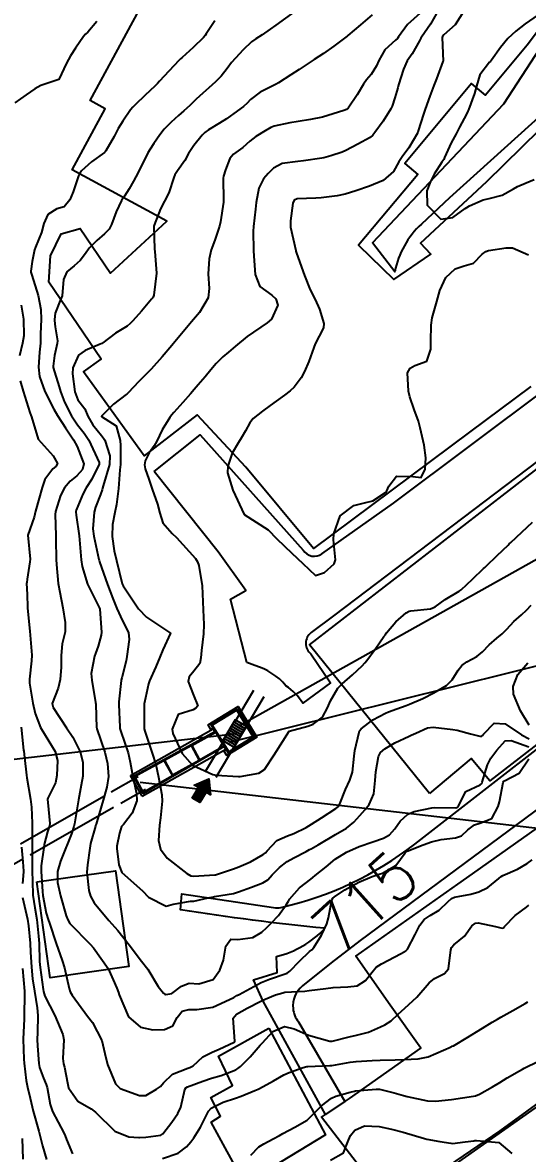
# Model space of a CAD drawing. Header units: metres. Extents: x 286371 to 293043, y 7462578 to 7466404.
# Drawn here: x 291742.8 to 291784.8, y 7463232.4 to 7463326.7 of the extents above; entities that cross this region are included whole.
import ezdxf
from ezdxf.enums import TextEntityAlignment as Align

# ---------------------------------------------------------------- set-up
doc = ezdxf.new("R2010")
doc.units = ezdxf.units.M
doc.header["$MEASUREMENT"] = 0
doc.linetypes.add('CONTINUO', pattern=[0])
doc.linetypes.add('TRACEJADO', pattern=[8.7, 8, -0.7])
for name, color, linetype in [('BUEIRO', 151, 'Continuous'), ('CAIXA', 45, 'Continuous'), ('Cotas', 45, 'Continuous'), ('Curvas de Nivel 1m', 11, 'Continuous'), ('Curvas de Nivel 5m', 15, 'Continuous'), ('Edificações', 30, 'Continuous'), ('TEXTO', 45, 'Continuous'), ('TUBO', 45, 'Continuous'), ('Vias primárias', 230, 'Continuous')]:
    doc.layers.add(name, color=color, linetype=linetype)
doc.styles.add('Style-STANDARD', font='STANDARD.shx')

msp = doc.modelspace()

# ---------------------------------------------------------------- hatches: boundary and pattern name
at = {"layer": 'TEXTO'}
msp.add_hatch(color=256, dxfattribs=at).paths.add_polyline_path([(291756.92, 7463262.029), (291757.441, 7463262.9), (291757.072, 7463263.121), (291758.314, 7463263.64), (291758.444, 7463262.3), (291758.075, 7463262.521), (291757.554, 7463261.65)])

# ---------------------------------------------------------------- linework, layer by layer
at = {"layer": 'BUEIRO', "linetype": 'CONTINUO'}
for points in [[(291751.78, 7463263.907, 713.724), (291758.659, 7463267.811, 710.894)], [(291759.57, 7463266.325, 710.889), (291752.822, 7463262.421, 713.746), (291752.018, 7463263.871, 713.714), (291758.801, 7463267.58, 710.908)], [(291756.882, 7463266.407, 710.316), (291758.881, 7463267.514, 710.074)], [(291754.6, 7463265.187, 711.334), (291756.83, 7463266.402, 711.187), (291757.503, 7463265.167, 711.172), (291755.285, 7463263.943, 711.284)], [(291756.83, 7463266.402, 711.187), (291756.882, 7463266.407, 710.316), (291757.529, 7463265.212, 710.293), (291757.503, 7463265.167, 711.172)], [(291757.529, 7463265.212, 710.293), (291759.566, 7463266.395, 710.083)], [(291752.751, 7463262.199, 713.754), (291759.712, 7463266.094, 710.88)], [(291752.099, 7463263.843, 712.113), (291754.552, 7463265.174, 712.03), (291755.266, 7463263.895, 711.987), (291752.848, 7463262.498, 712.148)], [(291754.552, 7463265.174, 712.03), (291754.6, 7463265.187, 711.334), (291755.285, 7463263.943, 711.284), (291755.266, 7463263.895, 711.987)], [(291752.751, 7463262.199, 713.754), (291751.78, 7463263.907, 713.724)], [(291752.018, 7463263.871, 713.714), (291752.099, 7463263.843, 712.113), (291752.848, 7463262.498, 712.148), (291752.822, 7463262.421, 713.746)]]:
    msp.add_polyline3d(points, dxfattribs=at)
at = {"layer": 'CAIXA', "linetype": 'CONTINUO'}
for points in [[(291758.469, 7463267.75, 710.507), (291758.236, 7463268.127, 710.504), (291760.74, 7463269.665, 710.515), (291762.307, 7463267.112, 710.515), (291759.803, 7463265.575, 710.505), (291759.562, 7463265.968, 710.503)], [(291758.659, 7463267.871, 710.507), (291758.5, 7463268.134, 710.5), (291760.668, 7463269.464, 710.508), (291762.117, 7463267.104, 710.497), (291759.949, 7463265.774, 710.511), (291759.763, 7463266.076, 710.503)], [(291760.668, 7463269.464, 710.508), (291760.639, 7463269.359, 709.393), (291758.582, 7463268.112, 709.386)], [(291762.117, 7463267.104, 710.497), (291762.008, 7463267.134, 709.407), (291760.639, 7463269.359, 709.393)], [(291758.5, 7463268.134, 710.5), (291758.582, 7463268.112, 709.386), (291759.959, 7463265.886, 709.406)], [(291761.239, 7463267.64, 0), (291760.295, 7463268.205, 0)], [(291761.342, 7463267.812, 0), (291760.398, 7463268.376, 0)], [(291759.562, 7463265.968, 710.503), (291759.763, 7463266.076, 710.503), (291759.712, 7463266.094, 710.88), (291759.57, 7463266.325, 710.889), (291759.566, 7463266.395, 710.083), (291758.881, 7463267.514, 710.074), (291758.801, 7463267.58, 710.908), (291758.659, 7463267.811, 710.894), (291758.659, 7463267.871, 710.507), (291758.469, 7463267.75, 710.507)], [(291760.623, 7463266.61, 0), (291759.679, 7463267.175, 0)], [(291760.726, 7463266.782, 0), (291759.782, 7463267.347, 0)], [(291760.828, 7463266.953, 0), (291759.884, 7463267.518, 0)], [(291759.949, 7463265.774, 710.511), (291759.959, 7463265.886, 709.406), (291762.008, 7463267.134, 709.407)], [(291760.931, 7463267.125, 0), (291759.987, 7463267.69, 0)], [(291761.034, 7463267.297, 0), (291760.09, 7463267.861, 0)], [(291761.136, 7463267.468, 0), (291760.192, 7463268.033, 0)], [(291760.52, 7463266.439, 0), (291759.576, 7463267.003, 0)]]:
    msp.add_polyline3d(points, dxfattribs=at)
msp.add_polyline3d([(291759.474, 7463266.832, 709.354), (291760.418, 7463266.267, 709.367), (291761.444, 7463267.983, 709.373), (291760.5, 7463268.548, 709.368)], close=True, dxfattribs=at)
at = {"layer": 'Curvas de Nivel 1m', "flags": 128}
for points, elevation in [([(291765.498, 7463327.603), (291763.886, 7463326.447), (291763.41, 7463326.112), (291762.733, 7463325.652), (291762.22, 7463325.308), (291761.865, 7463325.043), (291761.151, 7463324.379), (291760.514, 7463323.684), (291760.204, 7463323.323), (291759.831, 7463322.842), (291759.329, 7463322.194), (291758.865, 7463321.709), (291758.311, 7463321.212), (291757.8, 7463320.786), (291757.249, 7463320.276), (291756.717, 7463319.74), (291756.23, 7463319.293), (291755.771, 7463318.907), (291755.159, 7463318.368), (291754.579, 7463317.772), (291754.217, 7463317.305), (291753.73, 7463316.593), (291753.41, 7463316.099), (291753.236, 7463315.792), (291752.728, 7463314.775), (291752.232, 7463313.806), (291752.038, 7463313.45), (291751.669, 7463312.808), (291751.276, 7463312.204), (291751.035, 7463311.824), (291750.574, 7463310.896), (291750.209, 7463309.836), (291750.009, 7463309.448), (291749.612, 7463309.064), (291748.964, 7463308.494), (291748.348, 7463307.863), (291748.027, 7463307.428), (291747.578, 7463306.83), (291747.076, 7463306.377), (291746.483, 7463305.891), (291746.192, 7463305.257), (291746.088, 7463303.896), (291745.92, 7463303.507), (291745.512, 7463302.448), (291745.439, 7463301.906), (291745.436, 7463301.839), (291745.495, 7463301.294), (291745.703, 7463300.135), (291745.672, 7463299.91), (291745.459, 7463298.903), (291745.331, 7463298.031), (291745.334, 7463297.916), (291745.439, 7463297.546), (291745.828, 7463296.314), (291745.943, 7463295.907), (291746.271, 7463295.032), (291746.854, 7463293.892), (291747.373, 7463293.134), (291747.931, 7463292.442), (291748.299, 7463291.87), (291749.175, 7463290.008), (291749.177, 7463289.857), (291748.553, 7463288.618), (291748.081, 7463287.873), (291747.808, 7463287.355), (291747.266, 7463286.013), (291747.227, 7463285.923), (291747.221, 7463285.885), (291747.26, 7463285.603), (291747.513, 7463283.88), (291747.543, 7463283.566), (291747.66, 7463281.878), (291747.753, 7463281.319), (291748.209, 7463279.869), (291749.137, 7463277.978), (291749.19, 7463277.854), (291749.214, 7463277.772), (291749.37, 7463275.85), (291749.348, 7463275.603), (291749.087, 7463274.692), (291748.857, 7463274.079), (291748.779, 7463273.859), (291748.509, 7463272.406), (291748.552, 7463271.862), (291748.878, 7463269.994), (291748.892, 7463269.856), (291748.961, 7463267.878), (291748.966, 7463267.855), (291748.983, 7463267.802), (291749.636, 7463265.844), (291749.854, 7463264.927), (291749.942, 7463263.839), (291749.816, 7463262.936), (291749.498, 7463261.845), (291749.359, 7463261.376), (291748.91, 7463259.854), (291748.897, 7463259.82), (291748.861, 7463259.684), (291748.458, 7463258.242), (291748.386, 7463257.861), (291748.203, 7463256.474), (291748.155, 7463255.864), (291748.315, 7463254.328), (291748.45, 7463253.859), (291748.766, 7463253.292), (291749.977, 7463251.836), (291750.732, 7463251.004), (291751.67, 7463249.81), (291752.687, 7463248.427), (291753.216, 7463247.786), (291754.09, 7463246.335), (291754.527, 7463245.766), (291754.643, 7463245.68), (291754.73, 7463245.676), (291755.208, 7463245.756), (291756.04, 7463246.357), (291756.657, 7463246.599), (291757.481, 7463246.547), (291758.662, 7463246.915), (291759.229, 7463247.696), (291759.515, 7463248.521), (291759.733, 7463249.689), (291760.136, 7463250.263), (291760.713, 7463250.247), (291761.97, 7463250.401), (291762.722, 7463250.86), (291763.133, 7463251.234), (291763.535, 7463251.632), (291764.113, 7463252.258), (291764.757, 7463253.124), (291764.931, 7463253.443), (291765.028, 7463253.61), (291765.843, 7463254.538), (291766.789, 7463255.267), (291766.963, 7463255.411), (291767.156, 7463255.579), (291768.063, 7463256.311), (291768.822, 7463256.941), (291769.78, 7463257.535), (291770.833, 7463257.985), (291771.965, 7463258.374), (291772.848, 7463258.692), (291773.351, 7463258.981), (291773.802, 7463259.47), (291774.234, 7463260.097), (291774.879, 7463260.685), (291775.408, 7463260.922), (291776.881, 7463261.225), (291777.063, 7463261.24), (291778.882, 7463261.227), (291779.005, 7463261.27), (291779.099, 7463261.391), (291779.711, 7463262.579), (291780.911, 7463263.147), (291781.034, 7463263.241), (291781.08, 7463263.362), (291781.501, 7463264.798), (291781.79, 7463265.352), (291782.297, 7463266.012), (291782.976, 7463266.812), (291783.477, 7463266.824), (291784.964, 7463266.29)], 714), ([(291775.894, 7463327.444), (291774.844, 7463326.501), (291774.097, 7463325.471), (291774.006, 7463325.329), (291773.86, 7463325.193), (291772.953, 7463324.382), (291772.456, 7463323.495), (291772.278, 7463323.047), (291771.816, 7463322.325), (291771.436, 7463321.883), (291771.186, 7463321.514), (291770.663, 7463320.649), (291769.897, 7463319.533), (291769.772, 7463319.42), (291769.556, 7463319.324), (291767.762, 7463318.784), (291766.775, 7463318.573), (291765.756, 7463318.419), (291765.063, 7463318.306), (291763.75, 7463318.024), (291763.479, 7463317.908), (291762.999, 7463317.646), (291762.218, 7463317.176), (291761.731, 7463316.774), (291761.142, 7463316.254), (291760.355, 7463315.685), (291760.06, 7463315.338), (291759.695, 7463314.401), (291759.526, 7463313.857), (291759.505, 7463313.697), (291759.531, 7463311.821), (291759.528, 7463311.696), (291759.278, 7463310.051), (291759.193, 7463309.701), (291758.79, 7463308.523), (291758.505, 7463307.711), (291758.32, 7463306.977), (291758.237, 7463305.714), (291758.335, 7463304.502), (291758.251, 7463303.714), (291757.516, 7463302.511), (291756.868, 7463301.734), (291755.479, 7463300.057), (291755.342, 7463299.891), (291755.231, 7463299.758), (291754.421, 7463298.809), (291753.498, 7463297.784), (291753.471, 7463297.757), (291753.443, 7463297.726), (291752.477, 7463296.751), (291751.575, 7463295.812), (291751.497, 7463295.729), (291751.412, 7463295.653), (291750.37, 7463294.859), (291749.385, 7463293.887), (291749.373, 7463293.845), (291750.587, 7463293.045), (291750.913, 7463291.823), (291750.936, 7463291.411), (291750.933, 7463289.822), (291750.895, 7463289.4), (291750.788, 7463287.832), (291750.624, 7463286.484), (291750.472, 7463285.836), (291750.267, 7463284.821), (291750.242, 7463283.839), (291750.427, 7463282.625), (291750.621, 7463281.833), (291751.092, 7463279.899), (291751.115, 7463279.825), (291751.163, 7463279.728), (291752.434, 7463277.805), (291753.124, 7463277.096), (291755.104, 7463275.764), (291754.476, 7463274.38), (291754.233, 7463273.777), (291753.886, 7463272.958), (291753.366, 7463271.79), (291753.284, 7463271.547), (291753.023, 7463270.399), (291752.921, 7463269.891), (291752.911, 7463269.796), (291752.922, 7463267.859), (291752.931, 7463267.795), (291752.981, 7463267.61), (291753.593, 7463265.785), (291753.88, 7463264.84), (291754.109, 7463263.777), (291754.377, 7463262.298), (291754.414, 7463261.772), (291754.267, 7463260.379), (291754.196, 7463259.774), (291754.12, 7463258.5), (291754.272, 7463257.773), (291754.823, 7463257.024), (291756.463, 7463255.74), (291756.801, 7463255.545), (291757.017, 7463255.515), (291758.803, 7463255.636), (291758.86, 7463255.647), (291759.022, 7463255.701), (291760.344, 7463256.148), (291760.814, 7463256.314), (291761.769, 7463256.711), (291762.829, 7463257.32), (291763.011, 7463257.462), (291763.166, 7463257.639), (291763.965, 7463258.51), (291764.853, 7463258.875), (291765.396, 7463259.066), (291766.411, 7463259.591), (291766.868, 7463259.862), (291767.685, 7463260.377), (291768.888, 7463261.157), (291769.098, 7463261.335), (291769.219, 7463261.54), (291769.694, 7463262.751), (291770.058, 7463263.527), (291770.269, 7463264.189), (291770.412, 7463265.523), (291770.475, 7463266.008), (291770.812, 7463267.517), (291770.86, 7463267.643), (291770.988, 7463267.808), (291771.96, 7463268.539), (291773.008, 7463269.106), (291773.272, 7463269.219), (291773.969, 7463269.47), (291774.738, 7463269.739), (291775.02, 7463269.857), (291776.133, 7463270.332), (291777.035, 7463270.79), (291777.444, 7463271.013), (291778.095, 7463271.409), (291778.557, 7463271.896), (291779.064, 7463272.695), (291779.374, 7463273.086), (291779.782, 7463273.384), (291780.613, 7463273.84), (291781.087, 7463274.212), (291781.652, 7463274.8), (291782.281, 7463275.347), (291782.723, 7463275.727), (291783.116, 7463276.121), (291783.716, 7463276.734), (291784.347, 7463277.316), (291784.757, 7463277.693), (291785.146, 7463278.1)], 712), ([(291748.986, 7463326.76), (291748.218, 7463325.869), (291748.04, 7463325.703), (291747.868, 7463325.494), (291747.202, 7463324.536), (291746.785, 7463323.89), (291746.46, 7463323.27), (291745.814, 7463321.904), (291744.323, 7463321.41), (291743.802, 7463321.144), (291743.089, 7463320.651), (291742.143, 7463319.959)], 716), ([(291771.9, 7463327.316), (291770.927, 7463326.475), (291769.875, 7463325.588), (291769.847, 7463325.562), (291769.811, 7463325.535), (291768.717, 7463324.692), (291767.844, 7463324.087), (291767.069, 7463323.58), (291765.827, 7463322.761), (291765.131, 7463322.302), (291764.097, 7463321.63), (291763.908, 7463321.527), (291763.802, 7463321.483), (291762.589, 7463320.862), (291761.786, 7463320.243), (291761.496, 7463319.953), (291761.182, 7463319.673), (291760.384, 7463319.073), (291759.763, 7463318.638), (291759.187, 7463318.271), (291758.265, 7463317.717), (291757.962, 7463317.5), (291757.737, 7463317.266), (291757.049, 7463316.413), (291756.614, 7463315.741), (291756.294, 7463315.157), (291755.692, 7463314.296), (291755.48, 7463313.965), (291755.398, 7463313.759), (291754.968, 7463312.461), (291754.6, 7463311.77), (291754.272, 7463311.148), (291753.737, 7463309.783), (291753.722, 7463309.684), (291753.771, 7463307.782), (291753.794, 7463307.578), (291753.94, 7463305.779), (291753.71, 7463303.955), (291753.66, 7463303.783), (291753.614, 7463303.702), (291753.531, 7463303.607), (291752.691, 7463302.623), (291751.96, 7463301.808), (291751.743, 7463301.568), (291751.497, 7463301.36), (291750.543, 7463300.774), (291749.476, 7463299.981), (291749.394, 7463299.927), (291749.246, 7463299.848), (291747.997, 7463299.336), (291747.46, 7463298.931), (291746.982, 7463297.884), (291746.953, 7463297.4), (291747.131, 7463295.889), (291747.404, 7463295.23), (291747.986, 7463294.465), (291748.224, 7463293.868), (291748.64, 7463293.126), (291749.36, 7463292.26), (291749.543, 7463292.037), (291749.637, 7463291.849), (291750.046, 7463290.551), (291750.031, 7463289.84), (291749.495, 7463288.049), (291749.453, 7463287.852), (291749.427, 7463287.717), (291749.286, 7463287.343), (291748.862, 7463286.269), (291748.753, 7463285.862), (291748.645, 7463284.461), (291748.713, 7463283.862), (291749.147, 7463281.913), (291749.163, 7463281.855), (291749.202, 7463281.724), (291749.857, 7463279.844), (291750.32, 7463278.667), (291750.649, 7463277.832), (291751.119, 7463276.792), (291751.601, 7463275.817), (291751.665, 7463275.247), (291751.484, 7463273.818), (291751.414, 7463273.474), (291751.047, 7463272.04), (291751.003, 7463271.867), (291750.997, 7463271.825), (291750.797, 7463270.048), (291750.797, 7463269.828), (291750.883, 7463267.929), (291750.901, 7463267.826), (291750.98, 7463267.581), (291751.574, 7463265.815), (291751.739, 7463265.015), (291751.977, 7463263.809), (291752.288, 7463262.419), (291752.311, 7463261.803), (291751.925, 7463260.762), (291751.188, 7463259.82), (291751.033, 7463259.65), (291750.853, 7463259.105), (291750.643, 7463258.021), (291750.632, 7463257.827), (291750.814, 7463256.463), (291751.065, 7463255.821), (291752.782, 7463254.292), (291753.289, 7463253.787), (291754.763, 7463253.014), (291755.336, 7463253.185), (291756.769, 7463253.429), (291757.05, 7463253.45), (291758.256, 7463253.712), (291758.679, 7463253.803), (291758.776, 7463253.816), (291760.367, 7463254.093), (291760.782, 7463254.206), (291761.851, 7463254.595), (291762.794, 7463254.962), (291763.205, 7463255.23), (291763.569, 7463255.633), (291764.177, 7463256.26), (291764.821, 7463256.741), (291765.378, 7463257.051), (291766.404, 7463257.591), (291766.689, 7463257.734), (291766.837, 7463257.808), (291767.396, 7463258.127), (291768.856, 7463258.984), (291769.777, 7463259.531), (291770.372, 7463260.022), (291770.88, 7463260.591), (291771.325, 7463261.07), (291771.66, 7463261.503), (291772.033, 7463262.372), (291772.154, 7463263.496), (291772.208, 7463264.222), (291772.441, 7463265.492), (291772.606, 7463265.843), (291772.964, 7463266.142), (291773.804, 7463266.639), (291774.98, 7463267.199), (291775.167, 7463267.266), (291775.545, 7463267.446), (291776.525, 7463267.898), (291776.992, 7463267.951), (291778.631, 7463267.759), (291778.989, 7463267.705), (291780.095, 7463267.378), (291780.981, 7463267.177), (291781.102, 7463267.242), (291781.185, 7463267.361), (291782.074, 7463268.272), (291782.997, 7463268.206), (291784.35, 7463267.314), (291784.977, 7463266.973)], 713), ([(291777.269, 7463327.424), (291776.776, 7463326.536), (291776.012, 7463325.442), (291775.955, 7463325.351), (291775.86, 7463325.146), (291775.235, 7463324.062), (291774.835, 7463323.459), (291774.51, 7463322.778), (291774.109, 7463321.47), (291774.039, 7463321.232), (291773.788, 7463320.377), (291773.565, 7463319.69), (291773.47, 7463319.479), (291772.813, 7463318.434), (291772.127, 7463317.499), (291771.957, 7463317.285), (291771.738, 7463317.081), (291770.724, 7463316.52), (291769.721, 7463315.986), (291769.41, 7463315.857), (291768.452, 7463315.563), (291767.89, 7463315.393), (291767.711, 7463315.353), (291766.177, 7463315.128), (291765.706, 7463315.09), (291764.411, 7463314.916), (291763.698, 7463314.54), (291763.245, 7463314.087), (291762.869, 7463313.647), (291762.469, 7463312.856), (291762.241, 7463311.656), (291762.18, 7463311.123), (291762.011, 7463309.659), (291761.99, 7463309.287), (291762.026, 7463307.658), (291762.047, 7463307.197), (291762.172, 7463305.655), (291762.563, 7463304.663), (291763.539, 7463303.934), (291763.89, 7463303.629), (291764.045, 7463303.108), (291763.509, 7463301.949), (291763.175, 7463301.639), (291761.487, 7463300.499), (291760.513, 7463299.679), (291759.952, 7463299.202), (291759.461, 7463298.81), (291758.908, 7463298.247), (291758.47, 7463297.709), (291758.007, 7463297.144), (291757.425, 7463296.483), (291757.07, 7463296.079), (291756.785, 7463295.734), (291756.151, 7463294.995), (291755.39, 7463294.159), (291755.195, 7463293.949), (291755.044, 7463293.76), (291754.419, 7463292.718), (291753.967, 7463291.775), (291753.75, 7463291.377), (291753.339, 7463290.79), (291752.988, 7463290.131), (291752.937, 7463289.79), (291752.99, 7463289.462), (291753.306, 7463288.598), (291753.592, 7463287.78), (291754.015, 7463286.519), (291754.215, 7463285.775), (291754.462, 7463284.98), (291755.239, 7463284.094), (291755.606, 7463283.749), (291757.198, 7463281.99), (291757.372, 7463281.722), (291757.484, 7463281.426), (291757.747, 7463279.716), (291757.803, 7463278.38), (291757.826, 7463277.721), (291757.889, 7463276.492), (291757.853, 7463275.719), (291757.694, 7463274.333), (291757.651, 7463273.726), (291757.547, 7463273.248), (291757.057, 7463272.621), (291756.666, 7463272.124), (291756.588, 7463271.741), (291757.027, 7463270.615), (291757.379, 7463269.729), (291757.226, 7463269.516), (291757.009, 7463269.399), (291755.753, 7463269.003), (291755.241, 7463267.761), (291755.315, 7463267.424), (291756.095, 7463265.747), (291756.939, 7463264.761), (291758.647, 7463263.99), (291758.928, 7463263.946), (291760.774, 7463263.829), (291760.926, 7463263.824), (291762.474, 7463264.108), (291762.936, 7463264.425), (291763.756, 7463265.628), (291764.984, 7463267.604), (291766.543, 7463268.029), (291766.993, 7463268.196), (291767.784, 7463268.781), (291768.193, 7463269.557), (291768.432, 7463270.144), (291769.039, 7463271.179), (291769.213, 7463271.37), (291769.418, 7463271.539), (291770.273, 7463272.309), (291771.067, 7463273.065), (291771.293, 7463273.289), (291771.474, 7463273.508), (291772.15, 7463274.436), (291772.889, 7463275.488), (291772.978, 7463275.614), (291773.109, 7463275.795), (291773.876, 7463276.72), (291774.726, 7463277.461), (291774.995, 7463277.598), (291775.137, 7463277.628), (291776.772, 7463277.798), (291777.142, 7463277.957), (291777.985, 7463278.579), (291779.162, 7463279.28), (291779.231, 7463279.325), (291779.308, 7463279.392), (291780.273, 7463280.282), (291781.191, 7463281.156), (291781.298, 7463281.258), (291781.406, 7463281.361), (291782.314, 7463282.242), (291783.221, 7463283.118), (291783.33, 7463283.226), (291783.449, 7463283.331), (291784.372, 7463284.182), (291785.25, 7463285.021)], 711), ([(291785.72, 7463327.297), (291784.637, 7463326.559), (291783.873, 7463325.931), (291783.546, 7463325.652), (291783.217, 7463325.334), (291782.609, 7463324.587), (291781.837, 7463323.528), (291781.763, 7463323.428), (291781.689, 7463323.357), (291780.875, 7463322.312), (291780.585, 7463321.373), (291780.421, 7463320.748), (291779.927, 7463319.382), (291779.882, 7463319.274), (291779.769, 7463319.04), (291779.194, 7463317.951), (291778.893, 7463317.397), (291778.497, 7463316.638), (291777.941, 7463315.411), (291777.862, 7463315.262), (291777.708, 7463315.019), (291777.084, 7463314.033), (291776.756, 7463313.428), (291776.459, 7463312.645), (291776.5, 7463311.432), (291777.637, 7463310.285), (291778.633, 7463310.406), (291779.651, 7463311.162), (291779.783, 7463311.251), (291780.017, 7463311.379), (291781.145, 7463311.879), (291781.664, 7463312.012), (291782.743, 7463312.264), (291783.676, 7463312.793), (291784.001, 7463312.998), (291784.731, 7463313.309), (291785.406, 7463313.581)], 709), ([(291742.684, 7463303.113), (291742.879, 7463301.954), (291742.884, 7463300.553), (291742.795, 7463299.955), (291742.536, 7463298.88)], 716), ([(291742.591, 7463296.793), (291742.833, 7463295.953), (291743.387, 7463294.154), (291743.47, 7463293.943), (291743.524, 7463293.8), (291744.089, 7463291.933), (291745.334, 7463290.557), (291745.713, 7463289.909), (291745.558, 7463289.673), (291745.317, 7463289.46), (291744.643, 7463288.585), (291744.411, 7463287.928), (291744.175, 7463287.036), (291743.874, 7463285.935), (291743.752, 7463285.442), (291743.234, 7463283.944), (291743.412, 7463281.941), (291743.409, 7463281.733), (291743.179, 7463280.264), (291743.135, 7463279.985), (291743.129, 7463279.945), (291743.16, 7463278.99), (291743.207, 7463277.944), (291743.214, 7463277.872), (291743.39, 7463275.94), (291743.417, 7463275.622), (291743.556, 7463273.937), (291743.538, 7463273.466), (291743.372, 7463271.94), (291743.381, 7463271.597), (291743.642, 7463269.935), (291743.847, 7463269.087), (291744.279, 7463267.925), (291744.967, 7463266.787), (291745.509, 7463265.906), (291745.691, 7463265.155), (291745.654, 7463263.903), (291745.529, 7463263.292), (291744.896, 7463262.021), (291744.865, 7463261.945), (291744.863, 7463261.915), (291744.89, 7463261.664), (291745.071, 7463259.911), (291745.041, 7463259.732), (291744.853, 7463259.207), (291744.596, 7463258.16), (291744.553, 7463257.919), (291744.339, 7463256.394), (291744.329, 7463255.922), (291744.446, 7463254.252), (291744.483, 7463253.919), (291744.752, 7463252.449), (291744.924, 7463251.912), (291745.038, 7463251.612), (291745.581, 7463249.901), (291746.082, 7463248.504), (291746.269, 7463247.891), (291746.658, 7463246.165), (291746.742, 7463245.883), (291746.913, 7463245.616), (291748.208, 7463243.861), (291748.606, 7463243.316), (291749.398, 7463241.842), (291749.655, 7463240.751), (291749.851, 7463239.835), (291750.53, 7463238.206), (291750.906, 7463237.819), (291752.516, 7463237.246), (291753.046, 7463237.256), (291753.948, 7463237.773), (291754.288, 7463238.008), (291754.532, 7463238.291), (291755.273, 7463239.023), (291756.551, 7463239.517), (291756.716, 7463239.568), (291756.986, 7463239.728), (291757.806, 7463240.476), (291758.571, 7463240.856), (291759.166, 7463241.105), (291760.408, 7463241.677), (291760.477, 7463241.785), (291760.325, 7463243.679), (291760.619, 7463244.01), (291761.491, 7463244.525), (291762.636, 7463245.107), (291763.005, 7463245.273), (291763.865, 7463245.626), (291764.453, 7463245.811), (291764.647, 7463245.844), (291766.291, 7463245.948), (291766.65, 7463245.987), (291768.061, 7463246.155), (291768.654, 7463246.241), (291769.884, 7463246.308), (291770.657, 7463246.396), (291771.355, 7463246.823), (291771.87, 7463247.507), (291772.235, 7463247.947), (291772.685, 7463248.217), (291774.312, 7463249.076), (291774.702, 7463249.311), (291774.782, 7463249.374), (291774.838, 7463249.452), (291775.499, 7463250.667), (291775.871, 7463251.437), (291776.248, 7463251.925), (291776.746, 7463252.233), (291777.481, 7463252.685), (291778.241, 7463253.402), (291778.501, 7463253.666), (291778.77, 7463253.779), (291780.12, 7463254.028), (291780.777, 7463254.207), (291781.543, 7463254.592), (291782.47, 7463255.339), (291782.641, 7463255.492), (291782.798, 7463255.584), (291784.003, 7463256.12), (291784.813, 7463256.573), (291785.221, 7463256.895)], 716), ([(291784.996, 7463268.097), (291784.251, 7463269.316), (291783.68, 7463270.679), (291783.639, 7463271.326), (291784.048, 7463272.331), (291784.876, 7463273.307)], 713), ([(291742.683, 7463267.949), (291742.88, 7463266.021), (291742.89, 7463265.945), (291742.946, 7463265.418), (291743.122, 7463263.941), (291743.153, 7463263.709), (291743.455, 7463261.936), (291743.544, 7463261.275), (291743.596, 7463259.933), (291743.585, 7463259.202), (291743.592, 7463257.933), (291743.581, 7463257.175), (291743.6, 7463255.933), (291743.629, 7463255.094), (291743.656, 7463253.931), (291743.802, 7463252.885), (291743.977, 7463251.926), (291744.13, 7463250.517), (291744.161, 7463249.923), (291744.21, 7463248.403), (291744.246, 7463247.921), (291744.499, 7463246.075), (291744.527, 7463245.916), (291744.648, 7463245.534), (291745.483, 7463243.901), (291746.145, 7463242.339), (291746.217, 7463241.89), (291746.13, 7463240.321), (291746.203, 7463239.89), (291746.27, 7463239.611), (291746.53, 7463238.293), (291746.626, 7463237.883), (291747.394, 7463236.763), (291748.498, 7463236.121), (291748.851, 7463235.849), (291750.471, 7463234.279), (291751.646, 7463233.807), (291752.463, 7463233.735), (291752.521, 7463233.735), (291753.057, 7463233.786), (291754.296, 7463233.937), (291754.468, 7463234.054), (291755.214, 7463235.023), (291755.715, 7463235.746), (291755.961, 7463236.284), (291756.297, 7463237.738), (291756.385, 7463237.878), (291756.527, 7463237.954), (291757.799, 7463238.452), (291758.539, 7463238.694), (291759.318, 7463238.917), (291760.55, 7463239.397), (291760.725, 7463239.498), (291760.933, 7463239.669), (291761.747, 7463240.476), (291762.581, 7463241.441), (291762.68, 7463241.545), (291762.777, 7463241.642), (291763.64, 7463242.588), (291764.605, 7463242.985), (291765.413, 7463242.791), (291766.594, 7463242.279), (291768.379, 7463241.766), (291768.587, 7463241.777), (291769.981, 7463242.146), (291770.595, 7463242.263), (291771.589, 7463242.519), (291772.606, 7463242.956), (291772.96, 7463243.138), (291773.477, 7463243.481), (291774.075, 7463244.02), (291774.63, 7463244.528), (291775.624, 7463245.445), (291776.662, 7463246.622), (291777.085, 7463247.001), (291777.936, 7463247.406), (291778.276, 7463247.805), (291778.46, 7463249.398), (291778.518, 7463249.586), (291778.71, 7463249.794), (291779.587, 7463250.516), (291780.196, 7463251.373), (291780.501, 7463251.604), (291780.738, 7463251.63), (291782.179, 7463251.343), (291782.732, 7463251.2), (291782.836, 7463251.229), (291782.926, 7463251.332), (291783.818, 7463252.248), (291784.759, 7463252.935), (291784.948, 7463253.115)], 717), ([(291742.7, 7463257.946), (291742.815, 7463256.705), (291742.861, 7463255.944), (291742.864, 7463255.883), (291742.789, 7463254.908)], 718), ([(291742.771, 7463253.735), (291743.208, 7463251.937), (291743.289, 7463251.383), (291743.412, 7463249.934), (291743.45, 7463249.186), (291743.528, 7463247.932), (291743.622, 7463246.978), (291743.772, 7463245.928), (291744.017, 7463244.54), (291744.072, 7463243.923), (291744.023, 7463242.496), (291744.006, 7463241.926), (291744.029, 7463241.379), (291744.15, 7463239.923), (291744.212, 7463239.584), (291744.536, 7463238.695), (291744.769, 7463238.161), (291744.841, 7463237.918), (291745.1, 7463236.509), (291745.296, 7463235.912), (291746.225, 7463234.14), (291746.343, 7463233.896), (291746.459, 7463233.581), (291746.944, 7463232.387)], 718), ([(291742.784, 7463247.841), (291742.94, 7463245.94), (291742.96, 7463245.63), (291742.934, 7463243.94), (291742.916, 7463243.642), (291742.832, 7463241.949), (291742.895, 7463240.283), (291742.922, 7463239.947), (291743.096, 7463238.507), (291743.21, 7463237.944), (291743.417, 7463237.034), (291743.666, 7463235.937), (291744.132, 7463234.267), (291744.227, 7463233.928), (291744.451, 7463233.064), (291744.773, 7463231.919)], 719), ([(291754.438, 7463232.001), (291755.742, 7463232.447), (291756.453, 7463232.972), (291756.817, 7463233.371), (291757.059, 7463233.726), (291757.601, 7463234.594), (291758.16, 7463235.709), (291758.268, 7463235.938), (291758.501, 7463236.197), (291759.509, 7463236.69), (291760.514, 7463237.027), (291760.988, 7463237.196), (291762.145, 7463237.65), (291762.408, 7463237.764), (291762.527, 7463237.824), (291763.697, 7463238.467), (291764.544, 7463238.954), (291764.985, 7463239.17), (291766.168, 7463239.59), (291766.473, 7463239.668), (291766.555, 7463239.674), (291768.382, 7463239.732), (291768.557, 7463239.75), (291770.07, 7463240.023), (291770.562, 7463240.086), (291771.901, 7463240.168), (291772.565, 7463240.194), (291773.817, 7463240.224), (291774.566, 7463240.243), (291775.725, 7463240.289), (291776.57, 7463240.475), (291778.484, 7463241.298), (291778.583, 7463241.345), (291778.676, 7463241.393), (291779.862, 7463242.109), (291780.602, 7463242.552), (291781.106, 7463242.857), (291781.908, 7463243.345), (291782.345, 7463243.612), (291782.621, 7463243.771), (291783.613, 7463244.336), (291784.638, 7463244.918), (291784.878, 7463245.063)], 718), ([(291761.815, 7463232.283), (291762.454, 7463232.959), (291762.884, 7463233.212), (291763.648, 7463233.627), (291764.182, 7463233.906), (291764.471, 7463234.065), (291765.479, 7463234.599), (291766.488, 7463235.196), (291766.693, 7463235.379), (291766.872, 7463235.579), (291767.692, 7463236.381), (291768.516, 7463237.016), (291768.873, 7463237.195), (291770.067, 7463237.531), (291770.439, 7463237.612), (291770.526, 7463237.628), (291772.243, 7463237.784), (291772.528, 7463237.766), (291773.733, 7463237.476), (291774.521, 7463237.251), (291774.812, 7463237.168), (291776.515, 7463236.805), (291777.169, 7463236.769), (291778.517, 7463236.914), (291780.341, 7463237.188), (291780.522, 7463237.229), (291780.844, 7463237.36), (291781.919, 7463237.958), (291782.539, 7463238.334), (291783.161, 7463238.709), (291784.19, 7463239.31), (291784.419, 7463239.443), (291784.557, 7463239.519), (291785.752, 7463240.101)], 719)]:
    msp.add_lwpolyline(points, dxfattribs=dict(at, elevation=elevation))
at = {"layer": 'Curvas de Nivel 5m', "flags": 128}
for points, elevation in [([(291758.795, 7463326.806), (291758.091, 7463325.721), (291758.004, 7463325.59), (291757.87, 7463325.423), (291757.012, 7463324.582), (291756.069, 7463323.751), (291755.951, 7463323.645), (291755.841, 7463323.535), (291754.984, 7463322.61), (291754.206, 7463321.779), (291754.018, 7463321.574), (291753.808, 7463321.358), (291752.995, 7463320.598), (291752.163, 7463319.809), (291751.975, 7463319.617), (291751.778, 7463319.386), (291751.131, 7463318.457), (291750.764, 7463317.829), (291750.406, 7463317.172), (291749.726, 7463315.968), (291749.675, 7463315.895), (291749.606, 7463315.846), (291748.52, 7463315.05), (291747.7, 7463314.291), (291747.522, 7463314.052), (291747.444, 7463313.878), (291747.002, 7463312.55), (291746.73, 7463311.888), (291746.255, 7463311.292), (291745.649, 7463311.134), (291744.894, 7463310.66), (291744.568, 7463309.92), (291744.379, 7463309.156), (291743.878, 7463307.93), (291743.795, 7463307.727), (291743.576, 7463306.752), (291743.474, 7463305.936), (291743.483, 7463305.856), (291743.559, 7463305.618), (291744.103, 7463303.926), (291744.324, 7463302.736), (291744.327, 7463301.928), (291744.284, 7463300.726), (291744.272, 7463299.932), (291744.203, 7463299.193), (291744.113, 7463297.934), (291744.212, 7463297.153), (291744.632, 7463295.926), (291745.392, 7463294.432), (291745.713, 7463293.91), (291746.374, 7463292.894), (291747.022, 7463291.889), (291747.346, 7463291.328), (291747.88, 7463289.876), (291747.784, 7463289.411), (291747.309, 7463288.888), (291746.757, 7463288.437), (291746.291, 7463287.899), (291745.953, 7463287.236), (291745.531, 7463285.91), (291745.505, 7463285.666), (291745.553, 7463283.91), (291745.555, 7463283.583), (291745.592, 7463281.909), (291745.608, 7463281.498), (291745.748, 7463279.906), (291745.882, 7463279.182), (291746.15, 7463277.899), (291746.347, 7463276.669), (291746.337, 7463275.896), (291746.095, 7463274.894), (291745.999, 7463273.901), (291746.018, 7463272.941), (291745.908, 7463271.901), (291745.751, 7463271.186), (291745.251, 7463269.911), (291745.341, 7463269.578), (291746.452, 7463267.892), (291746.972, 7463267.1), (291747.582, 7463265.875), (291747.802, 7463265.011), (291747.801, 7463263.871), (291747.675, 7463263.11), (291747.449, 7463261.876), (291747.369, 7463261.395), (291747.118, 7463259.881), (291747.069, 7463259.673), (291746.852, 7463259.063), (291746.521, 7463258.207), (291746.397, 7463257.891), (291745.948, 7463256.767), (291745.686, 7463255.901), (291745.688, 7463255.004), (291745.939, 7463253.897), (291746.421, 7463252.218), (291746.547, 7463251.887), (291746.74, 7463251.583), (291748.423, 7463249.859), (291748.709, 7463249.546), (291749.906, 7463247.836), (291750.651, 7463246.181), (291750.772, 7463245.823), (291750.824, 7463245.639), (291751.599, 7463243.81), (291752.601, 7463242.929), (291753.649, 7463242.728), (291754.599, 7463242.754), (291755.313, 7463243.044), (291755.672, 7463243.749), (291756.09, 7463244.274), (291756.624, 7463244.412), (291757.309, 7463244.409), (291758.628, 7463244.616), (291760.375, 7463245.413), (291760.642, 7463245.57), (291760.817, 7463245.672), (291762.659, 7463246.659), (291763.353, 7463246.944), (291764.671, 7463247.395), (291764.829, 7463247.454), (291765.044, 7463247.609), (291765.844, 7463248.439), (291766.699, 7463249.237), (291766.892, 7463249.391), (291767.056, 7463249.579), (291767.68, 7463250.61), (291768.127, 7463251.564), (291768.263, 7463252.04), (291768.553, 7463253.558), (291768.632, 7463253.69), (291768.768, 7463253.808), (291769.626, 7463254.386), (291770.787, 7463255.035), (291771.909, 7463255.498), (291772.572, 7463255.713), (291772.799, 7463255.787), (291773.866, 7463256.411), (291774.65, 7463257.457), (291774.735, 7463257.546), (291774.826, 7463257.594), (291776.146, 7463258.124), (291776.839, 7463258.397), (291777.666, 7463258.587), (291778.844, 7463258.714), (291779.349, 7463258.885), (291779.878, 7463259.379), (291780.441, 7463259.79), (291780.863, 7463259.954), (291781.876, 7463260.342), (291782.41, 7463261.342), (291782.509, 7463261.721), (291782.831, 7463263.336), (291782.849, 7463263.402), (291782.917, 7463263.477), (291784.144, 7463264.102), (291784.944, 7463265.304)], 715), ([(291779.401, 7463327.392), (291778.81, 7463326.47), (291777.867, 7463325.632), (291777.771, 7463325.511), (291777.746, 7463325.416), (291777.809, 7463323.44), (291777.804, 7463323.415), (291777.259, 7463321.976), (291777.048, 7463321.426), (291776.704, 7463320.517), (291776.31, 7463319.436), (291776.176, 7463319.03), (291775.747, 7463317.637), (291775.697, 7463317.493), (291775.68, 7463317.445), (291774.957, 7463316.225), (291774.392, 7463315.464), (291774.126, 7463315.05), (291773.696, 7463314.261), (291772.836, 7463313.491), (291771.677, 7463313.023), (291770.557, 7463312.645), (291769.666, 7463312.365), (291769.005, 7463312.214), (291767.661, 7463312.064), (291767.202, 7463312.04), (291765.659, 7463311.959), (291765.417, 7463311.849), (291765.292, 7463311.61), (291765.095, 7463310.15), (291765.111, 7463309.612), (291765.539, 7463307.661), (291765.553, 7463307.605), (291765.592, 7463307.45), (291766.26, 7463305.594), (291766.749, 7463304.383), (291767.158, 7463303.58), (291767.522, 7463302.765), (291767.878, 7463301.569), (291767.848, 7463301.22), (291767.488, 7463300.515), (291767.164, 7463299.894), (291767.045, 7463299.581), (291766.629, 7463298.414), (291766.275, 7463297.592), (291765.988, 7463297.044), (291765.424, 7463296.276), (291765.07, 7463295.959), (291764.595, 7463295.617), (291763.917, 7463295.116), (291763.401, 7463294.739), (291762.761, 7463294.276), (291761.992, 7463293.655), (291761.727, 7463293.311), (291761.368, 7463292.625), (291761.003, 7463292.026), (291760.764, 7463291.673), (291760.249, 7463290.772), (291759.879, 7463289.686), (291759.87, 7463289.132), (291760.296, 7463287.679), (291761.254, 7463285.664), (291763.235, 7463284.376), (291763.959, 7463283.623), (291765.207, 7463282.446), (291766.125, 7463281.59), (291767.179, 7463280.576), (291767.926, 7463280.82), (291768.729, 7463281.551), (291768.866, 7463281.883), (291768.693, 7463283.552), (291768.719, 7463284.065), (291769.254, 7463285.544), (291770.379, 7463286.416), (291771.271, 7463286.627), (291771.974, 7463286.804), (291773.02, 7463287.488), (291773.14, 7463287.633), (291773.292, 7463288.032), (291773.929, 7463288.851), (291775.305, 7463288.838), (291775.998, 7463288.749), (291776.318, 7463289.439), (291776.367, 7463290.4), (291776.232, 7463291.441), (291775.918, 7463292.894), (291775.769, 7463293.449), (291775.393, 7463294.411), (291775.047, 7463295.46), (291774.941, 7463295.942), (291774.849, 7463297.463), (291775.062, 7463297.848), (291775.453, 7463298.069), (291776.457, 7463298.442), (291776.801, 7463299.435), (291776.802, 7463300.117), (291776.811, 7463301.435), (291776.901, 7463302.046), (291777.295, 7463303.428), (291777.548, 7463304.34), (291778.04, 7463305.407), (291778.833, 7463306.138), (291779.579, 7463306.401), (291780.344, 7463306.612), (291781.071, 7463307.362), (291781.361, 7463307.595), (291781.599, 7463307.669), (291783.06, 7463307.875), (291783.603, 7463307.89), (291784.937, 7463307.304)], 710), ([(291768.439, 7463231.864), (291769.529, 7463232.457), (291769.936, 7463233.532), (291770.099, 7463233.9), (291770.476, 7463234.345), (291771.276, 7463234.719), (291772.482, 7463234.669), (291773.511, 7463234.446), (291774.475, 7463234.18), (291776.257, 7463233.648), (291776.467, 7463233.602), (291777.537, 7463233.418), (291778.462, 7463233.264), (291778.61, 7463233.255), (291779.665, 7463233.386), (291780.368, 7463233.473), (291780.466, 7463233.485), (291780.586, 7463233.492), (291782.464, 7463233.334), (291783.547, 7463232.419)], 720), ([(291742.749, 7463233.661), (291742.823, 7463231.949)], 720)]:
    msp.add_lwpolyline(points, dxfattribs=dict(at, elevation=elevation))
at = {"layer": 'Edificações'}
for points in [[(291776.683, 7463262.416), (291766.69, 7463274.806), (291804.155, 7463303.805), (291840.83, 7463330.901), (291867.671, 7463351.371), (291872.816, 7463343.599), (291867.092, 7463338.846), (291871.788, 7463332.066), (291863.106, 7463325), (291847.793, 7463313.478), (291830.665, 7463300.211), (291807.634, 7463283.424), (291799.781, 7463277.434), (291781.704, 7463263.479), (291780.161, 7463265.341)], [(291743.976, 7463255.038), (291750.524, 7463255.962), (291751.65, 7463247.982), (291745.102, 7463247.059)], [(291763.295, 7463242.862), (291768.027, 7463233.962), (291761.297, 7463229.89), (291758.486, 7463235.019), (291759.267, 7463235.514), (291758.462, 7463237.082), (291760.263, 7463238.077), (291759.114, 7463240.526)]]:
    msp.add_lwpolyline(points, close=True, dxfattribs=at)
for points in [[(291790.289, 7463332.091), (291784.82, 7463324.764), (291781.359, 7463320.612), (291780.182, 7463321.594), (291774.614, 7463314.914), (291775.703, 7463314.007), (291770.777, 7463308.098), (291773.716, 7463305.256), (291776.79, 7463307.352), (291775.923, 7463308.288), (291781.469, 7463313.428), (291787.323, 7463319.158), (291790.692, 7463322.454), (291798.548, 7463328.474)], [(291785.13, 7463296.341), (291780.027, 7463292.537), (291767.023, 7463282.844), (291761.375, 7463289.608), (291761.375, 7463289.608), (291761.375, 7463289.608), (291757.318, 7463293.961), (291752.912, 7463290.545), (291747.861, 7463297.547), (291749.335, 7463298.61), (291744.986, 7463305.038), (291745.13, 7463307.228), (291746.015, 7463309.042), (291747.589, 7463309.507), (291750.11, 7463305.782), (291754.802, 7463310.103), (291749.532, 7463312.966), (291746.921, 7463314.385), (291749.683, 7463319.468), (291748.408, 7463320.161), (291752.865, 7463328.362)], [(291789.6, 7463239.45), (291782.531, 7463234.288), (291773.388, 7463228.048), (291767.689, 7463235.434), (291770.013, 7463236.993), (291775.948, 7463241.187), (291773.41, 7463244.78), (291770.534, 7463248.85), (291779.028, 7463254.852), (291779.78, 7463255.384), (291787.285, 7463260.687)]]:
    msp.add_lwpolyline(points, dxfattribs=at)
at = {"layer": 'TEXTO', "linetype": 'CONTINUO', "flags": 128}
for points in [[(291757.933, 7463262.284), (291757.661, 7463263.367)], [(291758.006, 7463262.405), (291757.754, 7463263.406)], [(291758.081, 7463262.517), (291757.847, 7463263.445)], [(291758.202, 7463262.444), (291757.941, 7463263.484)], [(291758.323, 7463262.372), (291758.034, 7463263.523)], [(291758.443, 7463262.307), (291758.127, 7463263.562)], [(291758.378, 7463262.973), (291758.221, 7463263.601)], [(291757.101, 7463263.133), (291757.11, 7463263.098)], [(291757.17, 7463262.448), (291757.338, 7463261.779)], [(291757.194, 7463263.172), (291757.231, 7463263.025)], [(291757.46, 7463261.706), (291757.243, 7463262.569)], [(291757.288, 7463263.211), (291757.353, 7463262.953)], [(291757.57, 7463261.677), (291757.315, 7463262.691)], [(291757.715, 7463261.92), (291757.381, 7463263.25)], [(291757.643, 7463261.798), (291757.388, 7463262.812)], [(291757.788, 7463262.041), (291757.474, 7463263.289)], [(291757.86, 7463262.162), (291757.568, 7463263.328)], [(291756.952, 7463262.084), (291756.974, 7463261.997)], [(291757.025, 7463262.205), (291757.096, 7463261.924)], [(291757.097, 7463262.327), (291757.217, 7463261.851)]]:
    msp.add_lwpolyline(points, dxfattribs=at)
at = {"layer": 'TEXTO', "linetype": 'CONTINUO'}
for points in [[(291907.409, 7463350.236, 0), (291760.975, 7463268.111, 0)], [(291919.509, 7463306.34, 0), (291759.987, 7463266.676, 0)], [(291727.164, 7463263.566, 0), (291760.611, 7463267.42, 0)], [(291929.133, 7463242.887, 0), (291752.571, 7463263.324, 0)]]:
    msp.add_polyline3d(points, dxfattribs=at)
msp.add_polyline3d([(291756.92, 7463262.029, 0), (291757.441, 7463262.9, 0), (291757.072, 7463263.121, 0), (291758.314, 7463263.64, 0), (291758.444, 7463262.3, 0), (291758.075, 7463262.521, 0), (291757.554, 7463261.65, 0)], close=True, dxfattribs=at)
at = {"layer": 'TUBO', "linetype": 'TRACEJADO', "flags": 128}
for points in [[(291760.464, 7463268.348), (291762.06, 7463271.014)], [(291761.322, 7463267.834), (291762.918, 7463270.501)], [(291759.608, 7463266.918), (291758.019, 7463264.262)], [(291760.466, 7463266.405), (291758.877, 7463263.748)], [(291704.851, 7463236.653), (291752.424, 7463263.827)], [(291705.654, 7463235.73), (291753.019, 7463262.785)]]:
    msp.add_lwpolyline(points, dxfattribs=at)
at = {"layer": 'Vias primárias'}
for points in [[(291795.411, 7463327.479), (291778.348, 7463312.051), (291776.008, 7463309.87, 0.157647), (291773.799, 7463305.901), (291771.931, 7463308.307), (291782.878, 7463319.895), (291805.83, 7463355.212)], [(291838.587, 7463330.238), (291768.681, 7463277.233), (291766.828, 7463275.821, 0.485162), (291766.799, 7463274.049), (291768.423, 7463271.647), (291766.126, 7463269.933, 0.107238), (291764.728, 7463271.398, 0.149426), (291762.147, 7463273.067), (291761.473, 7463273.324), (291760.097, 7463278.61), (291761.375, 7463279.333), (291759.09, 7463282.561), (291753.755, 7463289.242)], [(291769.62, 7463236.748), (291768.034, 7463235.669), (291762.818, 7463245.102), (291762.015, 7463246.875), (291763.983, 7463247.484), (291763.943, 7463248.833, 0.147114), (291767.969, 7463251.177, -0.015344), (291755.946, 7463252.724), (291756.041, 7463254.04), (291763.702, 7463252.903, 0.096036), (291764.3, 7463252.921, 0.110637), (291775.447, 7463258.188), (291792.3, 7463271.316), (291815.668, 7463288.505), (291826.053, 7463296.235), (291845.316, 7463311.162), (291870.57, 7463329.744, 0.367037)], [(291753.755, 7463289.242), (291757.585, 7463292.303), (291766.155, 7463282.695, 0.427854), (291767.728, 7463282.388), (291773.69, 7463286.608), (291786.505, 7463296.227), (291802.094, 7463307.297), (291815.141, 7463317.117), (291825.549, 7463324.521), (291831.332, 7463329.232)], [(291869.787, 7463323.051), (291851.399, 7463310.385), (291834.645, 7463297.667), (291830.202, 7463294.313), (291819.306, 7463285.871), (291813.922, 7463281.966), (291801.281, 7463272.669), (291770.903, 7463250.17), (291768.496, 7463248.299), (291766.105, 7463246.385, 0.257103), (291765.319, 7463244.485, 0.135722), (291765.765, 7463243.371), (291769.62, 7463236.748)], [(291869.628, 7463292.776), (291857.281, 7463283.962), (291842.761, 7463273.288), (291820.68, 7463256.936), (291794.165, 7463237.041), (291778.917, 7463225.866), (291776.594, 7463223.962, -0.275402), (291771.878, 7463223.254, -0.488981), (291771.077, 7463226.117, -0.174955), (291772.372, 7463226.98), (291803.093, 7463248.592), (291825.416, 7463265.696), (291842.057, 7463278.711), (291862.671, 7463293.139), (291871.108, 7463298.919)]]:
    msp.add_lwpolyline(points, format="xyb", dxfattribs=at)

# ---------------------------------------------------------------- texts
at = {"layer": 'Cotas', "style": 'Style-STANDARD'}
msp.add_text('715', height=4, rotation=42.08282, dxfattribs=at).set_placement((291771.313, 7463253.361, 715), align=Align.MIDDLE_CENTER)

doc.saveas('drawing.dxf')
